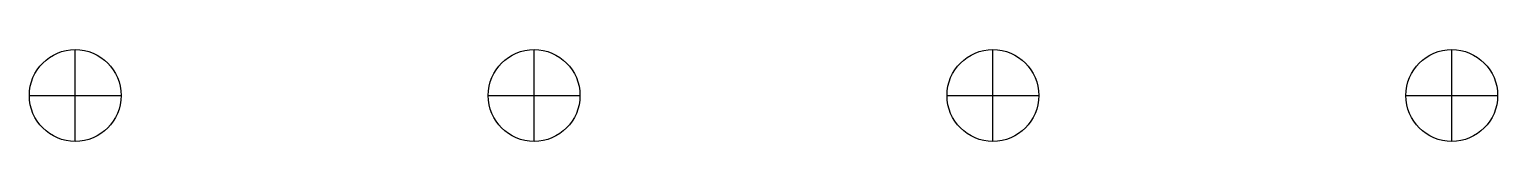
# Model space of a CAD drawing. Header units: millimetres. Extents: x 19420 to 21980, y 6920 to 7080.
import ezdxf

# ---------------------------------------------------------------- set-up
doc = ezdxf.new("R2010")
doc.units = ezdxf.units.MM
doc.layers.add('E-POWER', color=7, linetype='Continuous')

# ---------------------------------------------------------------- blocks, each defined once
blk = doc.blocks.new('OUTLET_2P')
for p, q in [((0, -80), (0, 80)), ((-80, 0), (80, 0))]:
    blk.add_line(p, q)
blk.add_circle((0, 0), 80)

msp = doc.modelspace()

# ---------------------------------------------------------------- block references
at = {"layer": 'E-POWER', "row_count": 3, "column_count": 4, "row_spacing": 0, "column_spacing": 800}
msp.add_blockref('OUTLET_2P', (19500, 7000), dxfattribs=at)

doc.saveas('drawing.dxf')
